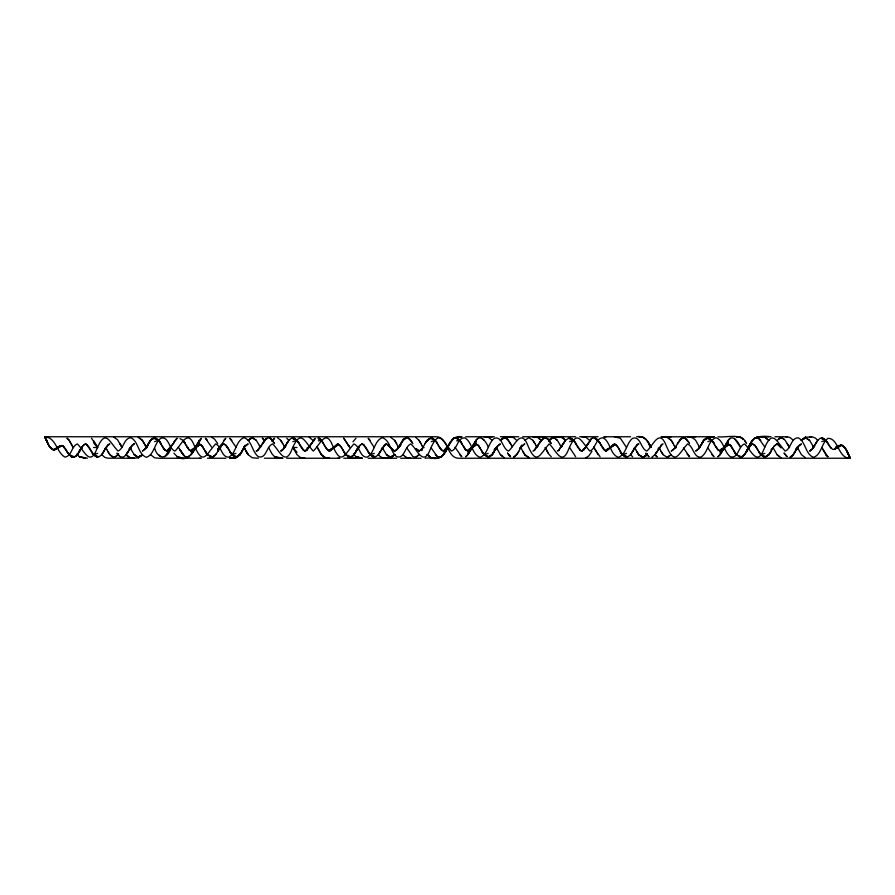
<?xml version="1.0" encoding="UTF-8"?>
<svg xmlns="http://www.w3.org/2000/svg" width="895" height="895" viewBox="0 0 895 895"><rect width="100%" height="100%" fill="white"/><g stroke="black" fill="none" stroke-linecap="round" stroke-linejoin="round"><path stroke-width="1.34" d="M145.438 447.142L146.456 447.5L150.528 440.34L154.589 437.207M397.66 448.842L402.75 440.34L404.786 438.337L396.653 449.905L394.617 451.091L386.472 443.942M493.268 453.161L488.178 457.792L492.25 454.66L497.34 446.157M698.715 448.842L703.794 440.34L707.867 437.207L713.964 436.816L707.867 437.207C701.523 439.792 701.411 448.115 695.661 451.091L698.715 448.63M790.24 457.367L793.294 454.66L797.367 447.5L798.385 448.842M145.438 445.945L146.456 447.5L150.528 440.34L152.553 438.785M397.66 446.157L398.678 447.5L402.75 440.351L404.786 438.528M495.304 449.469L496.322 447.478L497.34 448.842M698.715 446.157L699.722 447.5L703.794 440.34L707.867 437.655L711.928 440.34L713.964 442.958M798.385 446.37L801.428 443.92C795.957 446.616 795.744 454.313 790.24 457.155L793.294 454.66L797.367 447.478L801.428 454.66L805.5 457.792M229.847 452.042L231.883 454.66L235.956 457.267L240.028 454.66L245.107 445.497L240.028 454.66L235.956 457.792L229.847 458.24L235.956 457.792L241.035 453.161M482.081 452.042L484.117 454.66L488.178 457.267L492.25 454.66L496.322 447.5L500.383 454.66L502.419 456.361M796.349 449.424L797.367 447.5L798.385 449.503M438.349 445.341L441.403 449.905L443.428 451.091L447.5 447.053L453.597 438.27L461.742 436.794C449.749 434.567 448.149 449.223 442.41 455.846C437.901 460.366 430.517 457.177 425.125 458.24M147.474 445.497L150.528 440.34L154.589 437.655L158.661 440.34L160.697 442.958M399.696 445.497L400.714 443.64M450.554 441.929L443.428 454.548M700.74 445.497L703.794 440.34L707.867 437.655C714.423 439.725 714.266 448.317 720.072 451.091L728.206 445.083L720.072 449.916M144.934 444.58L142.383 440.329L138.322 437.207L142.383 440.329L146.456 447.5L147.474 445.654M749.562 447.713L746.508 450.778L749.562 446.739L744.472 454.66L741.933 456.953C746.9 453.843 747.392 446.773 752.617 443.909L755.156 445.676L759.732 453.138L755.156 445.676L752.617 443.92L749.562 446.37L744.987 453.944M199.339 440.34L201.375 438.326C195.792 448.294 186.406 468.398 173.91 453.161M488.178 447.053C486.813 442.622 480.492 433.393 475.972 440.34L467.839 454.66L465.803 456.674L467.839 454.66L475.972 440.586L467.839 454.414L475.972 442.79L467.839 452.21L475.972 443.909L478.523 445.676L483.099 453.138L478.523 445.676L475.972 443.92L467.839 451.08L465.803 449.916L462.76 445.341M734.303 438.326L740.411 447.053C738.655 442.667 732.915 433.381 728.206 440.34L720.072 454.66L718.036 456.674L720.072 454.66L728.206 440.586L720.072 454.414L728.206 442.79L720.072 452.21L728.206 443.909L730.745 445.676L735.321 453.138L730.745 445.676L728.206 443.92L720.072 451.08L718.036 449.905L714.982 445.341M102.724 453.15L106.785 446.37L109.839 443.92C104.088 446.75 104.178 455.242 97.633 457.345L93.572 454.66L91.536 452.042M120.008 456.663L116.965 453.172L120.008 456.674L123.062 457.177C128.589 454.425 128.802 446.392 134.25 443.942M173.91 442.801L166.794 451.091C160.999 448.294 161.145 439.725 154.589 437.655C148.111 439.792 148.111 448.238 142.383 451.091L145.438 448.63M216.12 453.944L213.066 456.953L209.508 456.64L211.544 457.323C218.033 455.712 218.022 446.739 223.75 443.909C229.545 446.706 229.4 455.275 235.956 457.345C242.422 455.197 242.433 446.762 248.161 443.909L245.107 446.37M257.312 450.744L266.464 438.349L258.331 449.905L256.294 451.058M287.821 441.85L283.76 448.63L280.706 451.08C286.456 448.25 286.366 439.758 292.911 437.655L296.972 440.34L299.008 442.958M368.169 452.042L370.206 454.66L374.278 457.267C380.878 455.342 380.722 446.571 386.472 443.92L394.617 451.472M429.197 438.785C424.375 441.604 424.196 448.719 419.028 451.091L415.974 448.641L419.028 451.114L422.071 448.63M482.081 451.472L484.117 454.66L488.178 457.345C494.655 455.208 494.666 446.762 500.383 443.909L497.34 446.37M518.697 451.472L516.661 454.649L513.607 457.155C519.111 454.324 519.324 446.616 524.794 443.909L521.74 446.37M539.036 443.528L533.946 450.744L543.097 438.349L546.666 438.047L551.242 443.517L548.188 439.176L545.133 437.655L543.097 438.349L539.036 443.528L541.072 440.34L545.133 437.655L548.188 439.165M564.465 441.85L558.357 450.744L565.472 440.34L569.544 437.655L573.617 440.34L575.653 442.958M620.403 453.105L626.5 457.267C633.089 455.376 632.989 446.493 638.706 443.942M655.99 453.15L662.099 444.256L654.972 454.66L651.929 457.177M688.792 442.264L684.977 438.058L681.419 438.337L673.286 449.905L671.25 451.091L674.304 448.63M816.687 441.85L812.615 448.63L809.572 451.08C815.323 448.25 815.233 439.758 821.778 437.655L825.839 440.34L827.886 442.947M127.135 453.15L133.232 444.256M379.357 453.15L385.465 444.256M631.59 453.15L637.688 444.256M749.562 445.654C751.968 435.417 762.786 435.787 770.919 436.76M185.612 444.446L184.09 441.861L188.666 449.324L191.206 451.091L199.339 443.92L201.878 445.676L206.465 453.138L201.878 445.676L199.339 443.909L191.206 452.21L199.339 442.79L191.206 454.414L199.339 440.586L191.206 454.66L186.115 458.05M422.071 449.659L421.567 450.532L422.071 449.693M471.911 447.5L475.972 440.452M307.153 449.469L315.286 438.326L307.153 449.894L305.117 451.08C299.377 448.384 299.467 439.658 292.911 437.655L296.972 440.34L304.099 450.744M176.964 438.326L170.867 447.053L166.794 451.08L164.758 449.905L161.715 445.307M244.089 447.053L245.107 445.307M834.655 448.507L840.673 445.822L834.655 449.234L840.673 445.039L842.631 445.52L846.077 449.301L850.25 458.24C837.787 458.62 838.816 438.047 827.886 438.349C821.42 443.215 821.61 454.459 813.633 457.345C805.254 454.392 805.97 441.996 798.385 437.823C790.945 437.532 791.214 448.775 785.161 451.08C775.752 440.754 772.665 428.414 763.804 449.503C756.98 466.977 750.905 449.581 744.472 443.92C738.353 446.046 738.218 459.359 730.242 456.674C723.809 451.762 723.965 440.553 716 437.655C707.609 440.608 708.337 453.004 700.74 457.177C693.312 457.468 693.58 446.225 687.528 443.92C678.108 454.246 675.031 466.586 666.16 445.497C659.346 428.023 653.272 445.419 646.839 451.08C640.719 448.954 640.574 435.641 632.597 438.326C626.176 443.238 626.332 454.447 618.367 457.345C609.976 454.392 610.692 441.996 603.107 437.823C595.678 437.532 595.936 448.775 589.883 451.08C580.475 440.754 577.387 428.414 568.526 449.503C561.713 466.977 555.638 449.581 549.206 443.92C539.797 454.246 536.709 466.586 527.849 445.497C521.035 428.023 514.949 445.419 508.528 451.08C502.397 448.954 502.263 435.641 494.286 438.326C487.853 443.238 488.021 454.447 480.044 457.345C471.654 454.392 472.381 441.996 464.785 437.823C457.356 437.532 457.625 448.775 451.572 451.08C442.152 440.743 439.087 428.403 430.215 449.503C423.391 466.977 417.316 449.581 410.883 443.92C404.764 446.046 404.629 459.359 396.653 456.674C390.22 451.762 390.377 440.553 382.411 437.655C374.02 440.608 374.736 453.004 367.151 457.177C359.723 457.468 359.98 446.225 353.928 443.92C344.519 454.246 341.431 466.586 332.571 445.497C325.758 428.023 319.683 445.419 313.25 451.08C303.841 440.754 300.754 428.414 291.893 449.503C285.08 466.977 278.994 449.581 272.572 443.92C266.441 446.046 266.307 459.359 258.331 456.674C251.898 451.762 252.066 440.553 244.089 437.655C235.698 440.608 236.425 453.004 228.84 457.177C221.401 457.468 221.669 446.225 215.617 443.92C206.197 454.246 203.12 466.586 194.26 445.497C187.435 428.023 181.361 445.419 174.928 451.08C168.808 448.954 168.674 435.641 160.697 438.326C154.264 443.238 154.421 454.447 146.456 457.345C138.065 454.392 138.781 441.996 131.196 437.823C123.767 437.532 124.025 448.775 117.972 451.08C108.564 440.754 105.487 428.414 96.615 449.503C89.802 466.977 83.727 449.581 77.294 443.92C71.432 446.236 71.723 456.181 65.011 457.121C56.419 452.501 56.251 437.498 44.75 436.76L48.923 445.699L52.369 449.48L54.326 449.961L60.345 446.493L54.326 449.178M521.74 445.307L519.715 448.63L521.74 445.341M796.349 449.693L797.367 447.947M164.758 456.674L170.867 447.947C167.734 459.795 157.721 459.773 154.589 447.947M168.831 451.404L170.867 447.947M245.107 445.777L244.089 447.5L248.161 454.66L252.222 457.792L258.331 458.24M440.385 457.367L443.428 454.66L447.5 447.768M199.339 440.62L195.278 447.5L198.522 443.64M87.464 445.095L85.428 443.92C79.677 446.706 79.722 455.667 73.222 457.345L71.197 456.663L73.222 457.345C79.711 455.656 79.677 446.706 85.428 443.92C91.167 446.616 91.077 455.342 97.633 457.345L93.572 454.66L86.446 444.256M217.653 448.887L220.696 447.713L217.653 450.778L220.696 446.739L217.653 451.416L220.696 446.37L223.75 443.92L225.786 445.095L228.84 449.693M364.097 445.095L362.072 443.92C356.311 446.706 356.355 455.667 349.867 457.345L347.831 456.663L349.867 457.345C356.344 455.656 356.322 446.706 362.072 443.92C367.8 446.616 367.722 455.342 374.278 457.345L370.206 454.66L363.09 444.256M746.508 451.472L749.562 446.37M748.544 447.131C751.017 443.506 752.751 437.856 757.696 436.984L756.678 437.207M82.385 446.594L77.809 453.944M217.653 451.472L220.696 446.404M359.018 446.594L354.442 453.944M591.919 451.416L588.865 455.846L585.822 457.792M443.428 454.66L447.5 447.947C445.207 455.063 438.807 460.287 431.222 458.016M82.385 446.404L79.331 451.416L82.385 446.739L79.331 450.778L82.385 447.713M359.018 446.404L355.964 451.416L359.018 446.739L355.964 450.778L359.018 447.713M148.492 443.584L150.528 440.34L154.589 437.677M701.758 443.584L703.794 440.34L707.867 437.677L705.831 438.785M103.742 451.472L101.706 454.66L104.76 457.367L107.803 458.184L134.25 458.24L138.322 457.792L142.383 454.66L138.322 457.345L134.25 454.694L130.178 447.947L131.196 447.41M128.153 451.472L126.117 454.66L129.16 457.379L134.25 458.24L128.153 458.24M223.75 440.34L225.786 438.326L217.653 449.905L220.696 445.341M242.053 451.472L240.028 454.66L235.956 457.323L237.992 456.215M262.403 443.528L264.428 440.34L268.5 437.655L271.554 439.165L274.597 443.517L270.022 438.047L271.554 439.176M286.803 443.528L288.839 440.34L286.803 438.27M380.375 451.472L378.339 454.66L380.375 456.73L383.429 458.05L390.544 457.792L394.617 454.66L390.544 457.345L386.472 454.694L382.411 447.947L383.429 447.41M425.125 443.528L427.161 440.34L431.222 437.655L435.294 440.34L437.331 442.958M492.25 454.66L494.286 451.472M563.447 443.528L565.472 440.34C561.635 434.925 552.237 435.652 548.691 440.955M632.597 451.472L630.572 454.66L632.597 456.763M657.008 451.472L654.972 454.66L657.008 456.73L654.972 454.66L655.99 455.801M747.862 447.78L752.617 440.34L748.544 446.728M766.847 456.215C771.658 453.407 771.859 446.281 777.028 443.909L779.053 445.083L777.028 443.909L773.974 446.37M815.669 443.528L817.706 440.34L815.669 438.27L812.615 436.95L805.5 437.207L801.428 440.34L805.5 437.677L809.572 440.34L813.633 447.053L812.615 447.589M677.347 443.528L681.419 438.337L684.977 438.058M676.34 446.37L675.322 447.947L676.34 446.404L675.322 447.768L676.34 447.645M352.91 441.839L355.964 438.27M173.91 441.839L176.964 438.337M758.714 451.472L760.75 454.66L764.822 457.345L768.883 454.66L770.919 451.472L768.883 454.649L764.822 457.345L760.75 454.66L758.714 452.042M149.51 441.839L150.528 440.351M426.143 441.839L431.222 437.655C437.789 439.714 437.633 448.317 443.428 451.08L450.554 442.801M118.487 453.944L115.433 456.808L113.911 457.345L111.875 456.506L109.839 454.66L105.778 447.947L106.785 447.41M272.058 441.056L274.597 438.326L273.076 439.714M647.353 453.944L642.778 457.792M303.081 449.905L305.117 451.08L312.232 442.801M588.865 442.801L583.786 449.894L581.75 451.08C576.022 448.384 576.1 439.658 569.544 437.655L573.617 440.34L580.732 450.744M470.278 449.737L475.972 441.917M724.133 447.5L728.206 441.917M796.349 448.842L798.385 446.157M397.66 448.63L394.617 451.08M770.919 449.905L771.937 448.63M600.053 442.958L594.974 437.879L591.919 438.326L583.786 449.469M451.572 440.351L453.597 438.326L461.742 436.816L459.706 436.76M744.472 454.649L740.411 457.792M118.487 454.045L117.469 455.197M272.058 440.955L273.076 439.803M647.353 454.045L646.335 455.197M591.159 438.953L585.822 447.053L581.75 451.08L579.714 449.905M646.335 455.286L642.778 457.77M549.709 439.803L548.691 441.056L551.242 438.281L554.285 437.152L549.709 439.714L551.242 438.337L557.339 436.76L563.447 436.794L562.429 436.76M313.753 439.714L314.525 438.953M475.972 440.34L478.008 438.326M728.206 440.34L730.242 438.326M590.398 439.714L591.919 438.326M452.076 439.725L453.597 438.337M186.115 445.307L189.169 449.916L191.206 451.08L199.339 443.909M462.245 444.446L460.724 441.861L465.299 449.324L467.839 451.08L475.972 443.909M720.072 451.091L728.206 443.909M323.419 442.958L318.34 437.879C323.9 440.564 324.057 448.518 329.528 451.08L337.661 443.92C343.389 446.616 343.311 455.342 349.867 457.345L352.91 455.835M605.143 450.744L598.028 440.34L594.974 437.834C600.523 440.564 600.69 448.507 606.161 451.08L614.294 443.92C620.022 446.616 619.944 455.342 626.5 457.345L622.428 454.66L620.403 452.042M608.197 449.279L606.161 451.08L604.125 449.905M611.24 446.616C616.353 439.277 619.575 451.695 622.428 454.66L626.5 456.707M412.159 442.264L409.865 439.165L406.822 437.655L402.75 440.34L404.786 438.628M415.974 457.177L419.028 454.649L415.974 457.177L412.919 456.674L406.822 447.947M107.803 445.095L108.821 444.256M281.724 450.744L282.742 449.905M810.59 450.744L811.597 449.905M790.24 457.155L793.294 454.66M402.75 440.34L406.822 437.207M138.322 457.792L142.383 454.66L138.322 457.345L134.25 454.694L138.322 457.345M390.544 457.39L394.617 454.66L390.544 457.77L394.617 454.66L390.544 457.345L386.472 454.694L390.544 457.345M805.5 437.476L801.428 440.34L805.5 437.23L801.428 440.34L805.5 437.677L809.572 440.34M191.206 451.08L199.339 445.083L191.206 449.916M318.34 437.834C323.833 440.676 324.057 448.373 329.528 451.08L337.661 445.083L329.528 449.916M467.839 451.08L475.972 445.083L467.839 449.916M606.161 451.08L614.294 445.083L606.161 449.916M831.097 448.194L825.839 440.34L821.778 437.677C827.517 439.557 828.02 446.515 832.82 449.435L834.655 449.29L840.673 445.039L844.858 447.534L850.25 458.24L459.706 458.24C445.99 459.146 449.01 435.865 435.294 436.76L44.75 436.76L48.923 445.699L52.369 449.48L54.326 449.95L61.587 445.453C67.08 447.567 67.181 455.656 73.222 457.345L76.276 455.835M138.322 457.524L142.383 454.66L138.322 457.39M390.544 457.524L394.617 454.66M504.456 437.476L500.383 440.34L504.456 437.207L508.528 436.76L513.607 437.633L516.661 440.34M834.655 449.29L840.673 445.05L842.631 445.52L844.858 447.545L847.386 451.617M329.528 450.353L337.661 444.647M606.161 450.353L608.197 448.932M611.24 446.784L614.294 444.647M502.419 438.628L504.456 437.207L507.51 436.861L504.456 437.23L500.383 440.34L504.456 437.655L507.51 439.143L512.387 446.583M104.76 448.652L105.778 447.947L106.785 449.458M129.16 448.652L130.178 447.947L131.196 449.458M261.385 446.348L259.349 447.589M285.785 446.348L283.76 447.589M381.393 448.652L382.411 447.947L383.429 449.458M538.018 446.348L535.982 447.589M562.429 446.348L560.393 447.589M633.615 448.652L635.651 447.41M658.026 448.652L660.062 447.41M814.651 446.348L813.633 447.053L812.615 445.542M252.222 437.61L248.161 440.34L252.222 437.677L256.294 440.34L260.367 447.053L259.349 445.542M801.428 440.34L805.5 437.61M667.178 457.345L671.25 454.649L667.178 457.345L663.117 454.66L659.044 447.947L660.062 449.458M252.222 437.655L248.161 440.34L252.222 437.677L256.294 440.34M524.794 440.351L528.867 437.655L532.928 440.34L537 447.053L535.982 445.542M679.383 440.34L683.456 437.655L686.51 439.165L689.553 443.54M777.028 440.34L781.089 437.655L782.622 438.192L785.161 440.34L789.021 446.583M427.161 440.351L431.222 437.677M764.822 457.323L768.883 454.649M837.664 446.929L840.673 445.05M132.214 445.095L134.25 443.92M256.294 451.08L258.331 449.905M384.447 445.095L386.472 443.92M532.928 451.08L534.964 449.905M557.339 451.08L559.375 449.905M636.669 445.095L638.706 443.92M661.081 445.095L663.117 443.92M307.153 449.894L305.117 451.08M583.786 449.894L581.75 451.08M441.403 456.674L439.367 457.345L437.331 456.685L431.222 447.947M502.419 438.796L504.456 437.655L507.51 439.165L512.387 446.594M779.053 438.796L781.089 437.655L784.143 439.165M838.268 446.84L840.673 445.52L835.863 446.739M116.965 455.835L113.911 457.345L109.839 454.66L107.803 451.472M214.599 455.835L211.544 457.345L207.472 454.66L205.447 452.042M642.778 457.345L645.821 455.835L642.778 457.524L645.821 455.835L642.778 457.345L638.706 454.694L636.669 451.527L638.706 454.694L642.778 457.345L638.706 454.66L634.633 447.947L635.651 449.458M743.465 455.835L740.411 457.345L736.339 454.66L734.303 452.042M307.153 447.903L309.178 447.053M779.053 438.472L781.089 437.655M96.615 456.193L93.572 454.66L97.633 453.362M154.589 441.638L158.661 440.34L154.589 438.729M235.956 453.362L231.883 454.66L235.956 456.271M292.911 441.638L296.972 440.34L292.911 438.293M374.278 456.707L370.206 454.66L374.278 453.362M431.222 441.638L435.294 440.34L431.222 438.729M488.178 453.362L484.117 454.66L488.178 456.271M569.544 441.638L573.617 440.34L569.544 438.293M626.5 453.362L622.428 454.66L626.5 456.271M707.867 441.638L711.928 440.34L707.867 438.729M764.822 453.362L760.75 454.66L764.822 456.271M821.778 441.638L825.839 440.34L821.778 438.293M56.732 447.108L60.345 446.191L54.326 449.48L60.345 445.721L62.773 445.867L69.161 454.66L73.222 456.327M318.34 440.855L321.383 440.34L318.34 438.326M456.651 440.855L459.706 440.34L461.742 442.958M453.597 438.326L456.651 437.823L459.706 440.34L461.742 443.528M551.242 438.315L554.285 437.823L557.339 440.34L561.411 447.053L560.393 445.542M440.385 457.177L438.349 457.177L435.294 454.66M423.089 447.768L424.107 447.645M604.125 436.816L606.161 436.76M758.714 436.816L768.883 436.827M87.464 458.184L79.331 456.73L76.791 453.944M268.5 447.478L272.058 453.944L274.597 456.73L282.742 458.184M337.661 458.24L339.697 458.184M661.081 436.816L713.964 436.76M323.419 458.24L329.528 458.24L324.438 457.379L321.383 454.727L324.438 457.379L329.528 458.24M349.867 458.24L355.964 458.24M545.133 436.76L532.928 436.76L538.018 437.633L541.072 440.34L539.036 438.27M662.099 436.771L671.25 436.827M199.339 458.24L201.375 458.229M93.572 447.511L97.633 447.5L91.536 438.27M305.117 458.24L300.026 457.367L296.972 454.66L292.911 447.5L296.972 447.489M687.528 436.76L695.661 436.794M465.803 436.76L494.286 436.76M500.383 436.76L518.697 436.76M522.758 436.76L575.653 436.76M579.714 436.76L598.028 436.76M604.125 436.76L630.572 436.76M636.669 436.76C643.718 435.16 648.472 441.101 650.71 446.907C648.383 442.152 645.127 435.843 638.706 436.76L642.778 437.207L645.821 439.154M718.036 436.76C726.863 437.979 742.033 432.263 746.508 443.584M774.992 436.76L787.197 436.816L790.24 437.633L793.294 440.34M200.357 458.24L158.661 458.24L154.589 457.792L150.528 454.66M207.472 458.24L225.786 458.24M264.428 458.24L282.742 458.24M286.803 458.24L339.697 458.24M343.758 458.24L362.072 458.24L355.964 456.73L353.424 453.944M368.169 458.24L396.653 458.24M400.714 458.24L421.053 458.24M410.883 458.24L406.822 458.061L409.865 458.24L406.822 457.792L404.786 456.361M492.25 440.34L488.178 437.207L484.117 436.76L492.25 436.794M559.375 436.794L557.339 436.76L562.429 437.633L565.472 440.34M132.214 458.206L134.25 458.24M699.722 447.5L695.661 440.34L692.607 437.633L688.031 436.76L689.553 436.782M532.928 436.76L537 437.207M809.572 436.76L811.597 436.816M384.447 458.184L386.472 458.24M688.031 436.76L692.607 437.633M614.294 436.76L620.403 438.27L626.5 447.5M509.031 436.76L510.553 436.816M785.665 436.76L787.197 436.816M484.117 436.76L488.178 436.939M764.822 436.984L760.75 436.76L764.822 437.207L768.883 440.34L764.822 437.207L760.75 436.76L764.822 437.196M667.178 436.984L663.117 436.76L667.178 437.207L671.25 440.34L675.322 447.5L674.304 445.497M355.964 457.77L362.072 458.24L355.964 456.83M667.178 437.129L663.117 436.76L667.178 437.196L671.25 440.34L673.286 443.584M435.294 458.24L431.222 457.871L427.161 454.727L431.222 457.804L435.294 458.24L431.222 457.792L427.161 454.66M581.75 436.76L585.822 437.207L590.398 441.056M362.072 458.24L355.964 456.73M132.214 458.184L129.16 457.367L126.117 454.727L129.16 457.367M409.865 458.229L406.822 457.815L402.75 454.66M83.403 457.837L85.428 458.24L79.331 456.73L82.385 457.636M274.597 456.73L280.706 458.24M821.778 438.729L825.839 440.34M569.544 438.729L573.617 440.34M370.206 454.66L374.278 456.271M292.911 438.729L296.972 440.34M93.572 454.66L97.633 456.271M740.411 456.327L736.339 454.66L734.303 451.472M647.353 454.873L646.335 454.369M548.691 440.127L549.709 440.631M343.758 452.042L345.794 454.66L349.867 456.327M272.058 440.127L273.076 440.631M211.544 456.327L207.472 454.66L205.447 451.472M118.487 454.873L117.469 454.369M594.974 438.639L598.028 440.34L594.974 438.326M456.651 438.639L459.706 440.34L456.651 437.823M318.34 438.639L321.383 440.34M180.018 438.639L183.072 440.34L185.097 442.958M345.794 454.66L340.715 446.37L337.661 443.92L329.528 451.08M324.438 457.367L321.383 454.66L317.11 447.131M309.178 437.207L313.753 441.056M211.544 437.207L214.599 439.154L217.653 443.584M113.911 437.207L117.469 439.714L121.843 446.907M408.344 438.058L412.919 443.54M528.867 457.792L524.794 454.727L528.867 457.804L524.794 454.66L520.722 447.478M772.956 447.478L777.028 454.66L781.089 457.792M500.383 454.66L504.456 457.792M390.544 437.207L394.617 440.34L398.678 447.5M415.974 448.641L419.028 451.114M785.665 455.286L787.197 456.674L784.143 453.172M509.031 455.286L510.553 456.674L507.51 453.172M277.651 437.823L280.706 440.34L284.778 447.053L283.76 445.542M777.028 454.66L779.053 456.338M554.285 437.812L557.339 440.34M615.312 444.256L616.331 445.117M338.679 444.256L339.697 445.117M327.492 449.883L328.51 450.744M63.903 446.806L62.773 445.844L60.345 445.71L54.326 449.961L50.142 447.478L47.614 443.383M415.974 437.633L419.028 440.34L423.089 447.5L422.071 445.497M551.242 456.73L548.691 453.944L545.133 447.5L548.188 453.161M827.886 456.73L825.839 454.727L827.886 456.763L821.778 447.5L825.839 454.66M207.472 440.306L205.447 438.315L211.544 447.053M183.072 454.694L180.018 449.76L185.097 456.685L187.133 457.345L189.169 456.696C183.486 459.504 181.025 450.207 178.318 447.22M777.028 443.92L781.089 447.947M760.75 440.34L757.696 437.812L754.653 438.304L756.678 437.655L758.714 438.326L764.822 447.053M711.928 454.66L713.964 456.674L707.867 447.947M482.081 438.326L484.117 440.34M459.706 454.66L461.742 456.674L454.962 447.22M231.883 440.34L229.847 438.326L235.956 447.053M158.661 454.66L160.697 456.674M594.974 449.424L600.053 456.73M575.653 456.73L569.544 447.478M370.206 440.34L368.169 438.27L374.278 447.5M786.425 456.047L784.143 453.138M509.792 456.047L507.51 453.138M292.911 447.5L296.972 452.299M93.572 442.701L97.633 447.5L93.572 440.62M754.653 445.095L756.678 447.947M730.242 445.095L732.278 447.947M718.036 449.905L716 447.053M478.008 445.095L480.044 447.947M465.803 449.905L463.778 447.053M441.403 449.905L439.367 447.053M225.786 445.095L227.822 447.947M201.375 445.095L203.411 447.947M189.169 449.905L187.133 447.053M164.758 449.905L162.722 447.053M67.114 452.053L69.161 454.66M651.168 447.209L648.875 444.11L650.71 447.187M687.013 453.989L689.553 456.685L683.456 447.947M347.831 444.457L349.867 447.5L343.758 438.27L349.867 447.5M247.143 453.138L246.125 451.393L248.161 454.66L244.089 447.5L245.107 449.234M661.081 451.472L663.117 454.66M534.964 443.528L532.928 440.34M282.742 443.528L280.706 440.34M183.072 440.34L185.097 443.528M522.758 451.416L524.794 454.66M419.028 440.34L421.053 443.584M394.617 440.34L396.653 443.584M121.843 446.818L120.008 443.886L121.843 447.187M47.614 442.969L44.75 436.76L46.898 440.284M713.964 443.528L712.946 441.861L714.478 444.446M437.331 443.528L436.312 441.861L437.834 444.446M229.847 451.472L230.865 453.138L229.344 450.554M160.697 443.528L159.679 441.861L161.201 444.446M647.353 441.056L650.71 447.131L648.875 443.607M787.197 443.528L789.636 447.623M744.987 441.056L745.748 442.343M593.754 446.907L598.028 454.66M317.11 446.907L321.383 454.66M496.322 447.5L497.34 449.503M145.438 445.497L146.456 447.5M847.386 452.288L850.25 458.24L847.386 452.031M44.75 436.76L47.614 442.712M147.474 446.37L146.456 447.947L147.474 446.37M797.367 447.053L796.349 448.63L797.367 447.053M400.714 445.083L399.696 446.37L400.714 445.095M495.304 448.63L494.286 449.916L495.304 448.63M231.883 458.24L229.847 458.184L231.883 458.24M535.982 436.816L534.964 436.782L535.982 436.816M740.411 437.207L736.339 436.76L740.411 437.207L743.465 439.154L740.411 437.207M183.072 458.24L176.964 456.73L183.072 458.24M648.875 456.663L645.821 453.172L648.875 456.674M69.161 440.34L67.114 438.27L69.161 440.34L73.222 447.522L69.161 440.34M264.428 440.34L262.403 438.27L264.428 440.34"/></g></svg>
